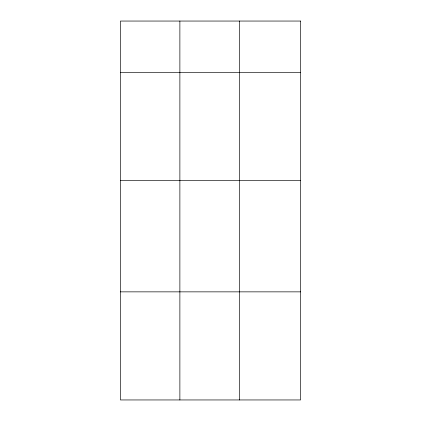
<?xml version="1.0" encoding="UTF-8"?>
<svg xmlns="http://www.w3.org/2000/svg" width="421" height="421" viewBox="0 0 421 421"><rect width="100%" height="100%" fill="white"/><g stroke="black" fill="none" stroke-linecap="round" stroke-linejoin="round"><path stroke-width="0.63" d="M120.432 72.401L300.568 72.401M120.432 180.493L300.568 180.493M120.432 291.858L300.568 291.858M239.323 21.05L239.323 399.95M179.878 21.05L179.878 399.95M300.568 21.05L120.432 21.05L120.432 399.95L300.568 399.95L300.568 21.05"/></g></svg>
